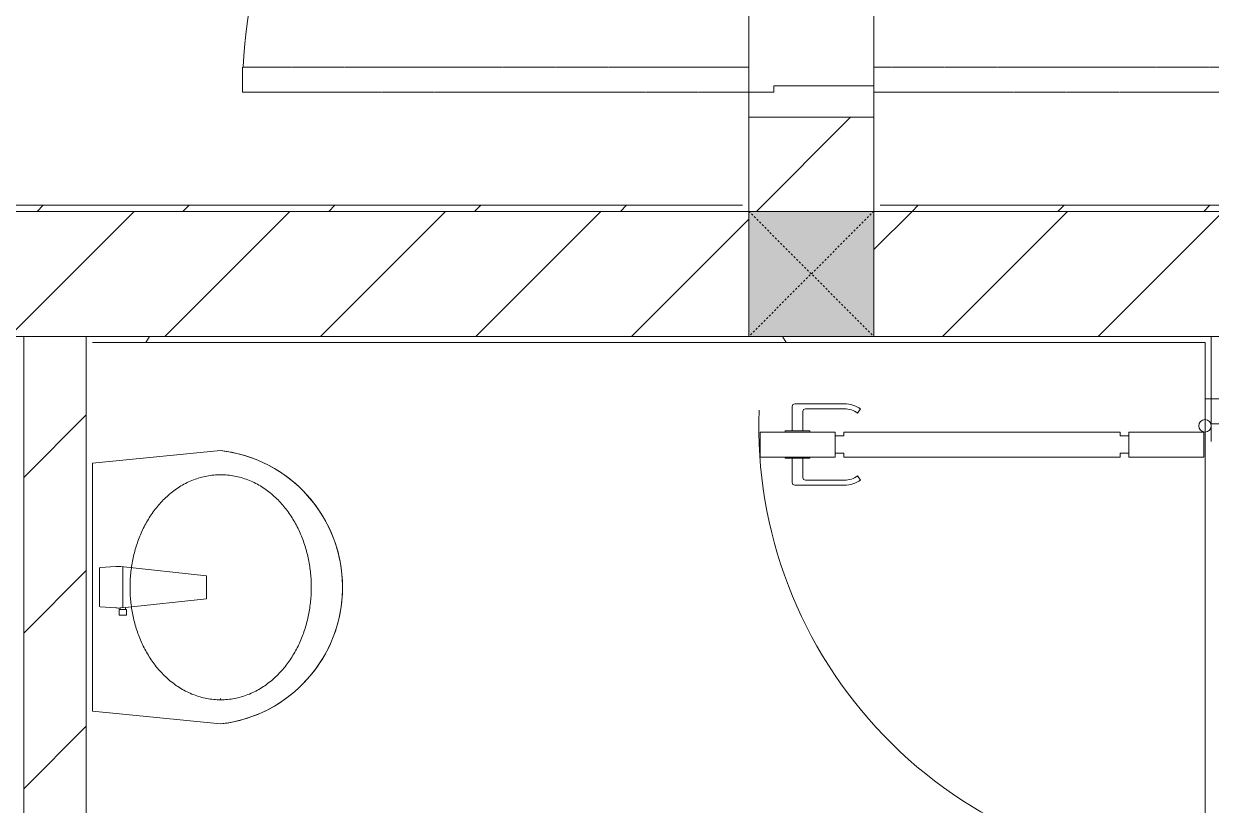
# Model space of a CAD drawing. Header units: millimetres. Extents: x 5356 to 209803, y -16346 to 109894.
# Drawn here: x 103053 to 104953, y 32587 to 33837 of the extents above; entities that cross this region are included whole.
import ezdxf

# ---------------------------------------------------------------- set-up
doc = ezdxf.new("R2010")
doc.units = ezdxf.units.MM
for name, pattern in [('Dash', [6, 3, -3]), ('Grid Line', [22.225, 12.7, -3.175, 3.175, -3.175]), ('NET VAN', [1.06, 0.53, -0.53])]:
    doc.linetypes.add(name, pattern=pattern)
for name, color, linetype, lineweight in [('0-1', 7, 'Continuous', 5), ('A-DETL-GENF-1', 9, 'Continuous', 9), ('A-DETL-GENF-2', 9, 'NET VAN', 9), ('A-DOOR', 31, 'Continuous', 9), ('A-DOOR-1', 9, 'Continuous', 9), ('A-DOOR-FRAM', 31, 'Continuous', 9), ('A-WALL', 113, 'Continuous', 9), ('A-WALL-1', 253, 'Continuous', 18), ('A-WALL-2', 9, 'Continuous', 9), ('A-WALL-3', 113, 'Continuous', 18), ('A-WALL-PATT-1', 10, 'Continuous', 9), ('A-WALL-PATT-2', 9, 'Continuous', 9), ('A-WALL-PATT-3', 111, 'Continuous', 9), ('I-WALL-1', 253, 'Continuous', 18), ('I-WALL-2', 9, 'Continuous', 9), ('I-WALL-3', 2, 'Continuous', 18), ('P-SANR-FIXT-1', 9, 'Continuous', 9), ('P-SANR-FIXT-2', 221, 'Continuous', 9), ('S-COLS', 52, 'Continuous', 9), ('S-COLS-1', 254, 'Continuous', 5), ('S-COLS-4', 52, 'Continuous', 18), ('S-COLS-5', 52, 'Dash', 9), ('S-COLS-HDLN', 52, 'Dash', 9), ('S-GRID-1', 1, 'Grid Line', 9)]:
    doc.layers.add(name, color=color, linetype=linetype, lineweight=lineweight)
pattern_1 = [(45, (0, 0), (-124.4508, 124.4508), [])]
pattern_2 = [(45, (0, 0), (-116.67262, 116.67262), [])]

# ---------------------------------------------------------------- blocks, each defined once
blk = doc.blocks.new('DOOR_CW_01 CANH MO-PANEL KINH - DIG_02-800x2200-CỬA NHÔM KÍNH-401063-TKCS_MB ĐỊNH VỊ MỐC TỌA ĐỘ CÔNG TRÌNH')
at = {"layer": 'A-DETL-GENF-1'}
for p, q in [((-347, -182), (-347, -62)), ((-347, -62), (-307, -62)), ((-307, -62), (-307, -182)), ((-307, -182), (-347, -182)), ((-341, -196), (-341, -182)), ((-341, -182), (-313, -182)), ((-313, -182), (-313, -196)), ((-347, -196), (-341, -196)), ((-347, -638), (-347, -196)), ((-307, -196), (-313, -196)), ((-307, -196), (-307, -638)), ((-383.9, -611.2), (-377.3, -615.8)), ((-270.1, -611.2), (-276.7, -615.8)), ((-392, -637), (-392, -716.5)), ((-384, -699.5), (-384, -637)), ((-347, -638), (-341, -638)), ((-341, -652), (-341, -638)), ((-307, -638), (-313, -638)), ((-313, -638), (-313, -652)), ((-270, -699.5), (-270, -637)), ((-262, -637), (-262, -716.5)), ((-307, -652), (-347, -652)), ((-347, -652), (-347, -772)), ((-313, -652), (-341, -652)), ((-307, -772), (-307, -652)), ((-349, -692.2), (-349, -731.8)), ((-347, -692.2), (-349, -692.2)), ((-347, -692.2), (-347, -731.8)), ((-307, -692.2), (-307, -731.8)), ((-307, -692.2), (-305, -692.2)), ((-305, -692.2), (-305, -731.8)), ((-349, -720.5), (-388, -720.5)), ((-349, -703.5), (-380, -703.5)), ((-305, -703.5), (-274, -703.5)), ((-305, -720.5), (-266, -720.5)), ((-349, -731.8), (-347, -731.8)), ((-305, -731.8), (-307, -731.8)), ((-347, -772), (-307, -772))]:
    blk.add_line(p, q, dxfattribs=at)
blk.add_circle((-357, -60), 10, dxfattribs=at)
for centre, radius, start, end in [((-357, -60), 714, 268, 0), ((-347, -637), 45, 145, 180), ((-347, -637), 37, 145, 180), ((-307, -637), 37, 0, 35), ((-307, -637), 45, 360, 35), ((-380, -699.5), 4, 180, 270), ((-274, -699.5), 4, 270, 0), ((-388, -716.5), 4, 180, 270), ((-266, -716.5), 4, 270, 0)]:
    blk.add_arc(centre, radius, start, end, dxfattribs=at)
at = {"layer": 'A-DOOR-1'}
for p, q in [((-400, -50), (-400, 50)), ((-400, 50), (-350, 50)), ((-350, 50), (-350, 0)), ((350, 0), (350, 50)), ((350, 50), (400, 50)), ((400, 50), (400, -50)), ((-360, 0), (-360, -50)), ((-350, 0), (-360, 0)), ((360, 0), (350, 0)), ((360, -50), (360, 0)), ((-360, -50), (-400, -50)), ((-357, -50), (-332, -50)), ((400, -50), (360, -50))]:
    blk.add_line(p, q, dxfattribs=at)
blk = doc.blocks.new('bonruatreo - Chậu rửa-401074-TKCS_MB ĐỊNH VỊ MỐC TỌA ĐỘ CÔNG TRÌNH')
at = {"layer": 'P-SANR-FIXT-1'}
for p, q in [((198.4, 0), (-198.4, 0)), ((165, 0), (-165, 0)), ((218.6, -205), (198.4, 0)), ((-198.4, 0), (-218.6, -205)), ((-180.6, -205), (-177.8, -205))]:
    blk.add_line(p, q, dxfattribs=at)
at = {"layer": 'P-SANR-FIXT-1', "flags": 128}
blk.add_lwpolyline([(218.6, -205), (217.4, -213.7), (215.9, -222.4), (214, -231), (211.8, -239.5), (209.3, -247.9), (206.4, -256.2), (203.2, -264.4), (199.6, -272.5), (195.8, -280.4), (191.6, -288.1), (187.1, -295.7), (182.3, -303.1), (177.3, -310.3), (171.9, -317.3), (166.3, -324.1), (160.4, -330.6), (154.2, -336.9), (147.8, -342.9), (141.2, -348.7), (134.3, -354.2), (127.3, -359.4), (120, -364.4), (112.5, -369), (104.9, -373.4), (97.1, -377.4), (89.1, -381.2), (81, -384.6), (72.7, -387.6), (64.4, -390.4), (55.9, -392.8), (47.3, -394.8), (38.7, -396.6), (30, -397.9), (21.3, -399), (12.5, -399.6), (3.7, -400), (-5.1, -399.9), (-13.9, -399.6), (-22.6, -398.8), (-31.4, -397.8), (-40.1, -396.3), (-48.7, -394.5), (-57.2, -392.4), (-65.7, -390), (-74, -387.2), (-82.2, -384.1), (-90.3, -380.6), (-98.3, -376.8), (-106.1, -372.7), (-113.7, -368.3), (-121.1, -363.6), (-128.4, -358.7), (-135.4, -353.4), (-142.2, -347.8), (-148.8, -342), (-155.2, -335.9), (-161.3, -329.6), (-167.2, -323), (-172.8, -316.2), (-178.1, -309.2), (-183.1, -302), (-187.8, -294.6), (-192.2, -287), (-196.4, -279.2), (-200.2, -271.3), (-203.7, -263.2), (-206.8, -255), (-209.7, -246.6), (-212.2, -238.2), (-214.3, -229.7), (-216.1, -221.1), (-217.6, -212.4), (-218.6, -205)], dxfattribs=at)
at = {"layer": 'P-SANR-FIXT-1'}
blk.add_arc((0, -180), 220, 186.525, 353.475, dxfattribs=at)
for points in [[(-180, -205), (-180, -197.6), (-178.6, -182.7), (-172.4, -161.2), (-162.5, -141.1), (-149.4, -123), (-133.8, -107), (-116.1, -93.4), (-96.9, -82.1), (-76.5, -73.2), (-55.2, -66.5), (-33.3, -62.1), (-11.2, -59.9), (11.1, -59.9), (33.3, -62.1), (55.2, -66.5), (76.5, -73.2), (96.9, -82.1), (116.1, -93.4), (133.8, -107.1), (149.5, -123), (162.5, -141.2), (172.4, -161.2), (178.6, -182.7), (180, -197.6), (180, -205)], [(180, -205), (180, -212.4), (178.6, -227.3), (172.4, -248.8), (162.5, -268.8), (149.5, -287), (133.8, -302.9), (116.1, -316.6), (96.9, -327.9), (76.5, -336.8), (55.2, -343.5), (33.3, -347.9), (11.1, -350.1), (-11.2, -350.1), (-33.3, -347.9), (-55.2, -343.5), (-76.5, -336.8), (-96.9, -327.9), (-116.1, -316.6), (-133.8, -303), (-149.4, -287), (-162.5, -268.9), (-172.4, -248.8), (-178.6, -227.3), (-180, -212.4), (-180, -205)]]:
    blk.add_open_spline(points, degree=3, dxfattribs=at)
at = {"layer": 'P-SANR-FIXT-2'}
for p, q in [((-33, -37.3), (-31.4, -12.2)), ((-30.2, -11), (30.2, -11)), ((31.4, -12.2), (33, -37.3)), ((-44.7, -42.8), (-35.6, -42.8)), ((-44.7, -54.2), (-44.7, -42.8)), ((-35.6, -54.2), (-44.7, -54.2)), ((-35.6, -42.8), (-35.6, -44.2)), ((-35.6, -44.2), (-33.1, -44.2)), ((-35.6, -44.2), (-35.6, -52.9)), ((-35.6, -52.9), (-35.6, -54.2)), ((-32.2, -52.9), (-35.6, -52.9)), ((-32.2, -52.9), (-33.1, -44.2)), ((32.7, -48.5), (-32.7, -48.5)), ((-18.5, -182.5), (-32.2, -52.9)), ((33, -45.4), (18.5, -182.5)), ((18.5, -182.5), (-18.5, -182.5))]:
    blk.add_line(p, q, dxfattribs=at)
for centre, radius, start, end in [((-30.1, -12.3), 1.3, 91.2278, 176.4003), ((30.1, -12.3), 1.3, 3.5997, 88.7722), ((5.5, -41.4), 38.7, 173.966, 184.1457), ((-5.5, -41.4), 38.7, 353.966, 6.034)]:
    blk.add_arc(centre, radius, start, end, dxfattribs=at)
blk = doc.blocks.new('NCV_TKTC_TANG 1_rvt-1-TKCS_MB ĐỊNH VỊ MỐC TỌA ĐỘ CÔNG TRÌNH')
at = {"layer": 'A-WALL-PATT-1'}
h = blk.add_hatch(dxfattribs=at)
h.set_pattern_fill('FP_2', color=256, style=0, pattern_type=2)
h.set_pattern_definition(pattern_1)
h.paths.add_polyline_path([(103152.6, 28936.9), (103152.6, 31236.9), (103052.6, 31236.9), (103052.6, 28936.9), (103143.5, 28936.9)])
h.paths.add_polyline_path([(103152.6, 31336.9), (103152.6, 33336.9), (103052.6, 33336.9), (103052.6, 31336.9), (103147.8, 31336.9)])
h = blk.add_hatch(dxfattribs=at)
h.set_pattern_fill('FP_4', color=256, style=0, pattern_type=2)
h.set_pattern_definition([(0, (0, 0), (894.08, 223.52), [73.762, -596.798, 73.762, -596.798, -3576.32]), (0, (0, 0), (894.08, 223.52), [-1341.12, 73.762, -1267.358, 73.762, -596.798, -1564.64]), (0, (0, 0), (894.08, 223.52), [-3352.8, 73.762, -373.278, 73.762, -1043.838]), (120, (335.28, 111.76), (-640.614, 662.536), [73.762, -596.798, 73.762, -4173.118]), (120, (335.28, 111.76), (-640.614, 662.536), [-744.322, -596.798, 73.762, -1267.358, -2235.2]), (120, (335.28, 111.76), (-640.614, 662.536), [-2682.24, 73.762, -596.798, 73.762, -1490.878]), (120, (335.28, 111.76), (-640.614, 662.536), [-3426.562, -373.278, 73.762, -1043.838]), (240, (447.04, 558.8), (-253.466, -886.056), [73.762, -596.798, 73.762, -4173.118]), (240, (447.04, 558.8), (-253.466, -886.056), [-744.322, -596.798, 73.762, -1267.358, -2235.2]), (240, (447.04, 558.8), (-253.466, -886.056), [-2682.24, 73.762, -596.798, 73.762, -1490.878]), (240, (447.04, 558.8), (-253.466, -886.056), [-3426.562, -373.278, 73.762, -1043.838])])
h.paths.add_polyline_path([(104612, 33326.9), (104942.6, 33326.9), (104942.6, 33336.9), (103152.6, 33336.9), (103152.6, 33326.9), (104006.8, 33326.9)])
at = {"layer": 'A-WALL-PATT-2'}
h = blk.add_hatch(dxfattribs=at)
h.set_pattern_fill('FP_3', color=256, style=0, pattern_type=2)
h.set_pattern_definition(pattern_2)
h.paths.add_polyline_path([(100187.6, 33326.9), (100277.6, 33326.9), (100277.6, 33336.9), (100177.6, 33336.9), (100177.6, 33326.9)])
h.paths.add_polyline_path([(101376.3, 33326.9), (103052.6, 33326.9), (103052.6, 33336.9), (101367.6, 33336.9), (101367.6, 33326.9)])
at = {"layer": 'A-WALL-1'}
for p, q in [((103052.6, 33336.9), (103052.6, 31336.9)), ((103152.6, 33336.9), (103052.6, 33336.9)), ((103152.6, 31336.9), (103152.6, 33336.9))]:
    blk.add_line(p, q, dxfattribs=at)
at = {"layer": 'A-WALL-2'}
blk.add_line((104952.6, 33236.9), (104952.6, 33336.9), dxfattribs=at)
at = {"layer": 'I-WALL-1'}
for p, q in [((103052.6, 33336.9), (101367.6, 33336.9)), ((103052.6, 33326.9), (103052.6, 33336.9)), ((104942.6, 33336.9), (103152.6, 33336.9)), ((103152.6, 33336.9), (103152.6, 33326.9)), ((103162.6, 33326.9), (104942.6, 33326.9)), ((104952.6, 33336.9), (104942.6, 33336.9)), ((104942.6, 33326.9), (104942.6, 33236.9)), ((104942.6, 33236.9), (104952.6, 33236.9))]:
    blk.add_line(p, q, dxfattribs=at)
at = {"layer": 'I-WALL-2'}
blk.add_line((104942.6, 32436.9), (104942.6, 33236.9), dxfattribs=at)
at = {"layer": 'A-DOOR-1', "rotation": 270.0000000000004}
blk.add_blockref('DOOR_CW_01 CANH MO-PANEL KINH - DIG_02-800x2200-CỬA NHÔM KÍNH-401063-TKCS_MB ĐỊNH VỊ MỐC TỌA ĐỘ CÔNG TRÌNH', (105002.6, 32836.9), dxfattribs=at)
at = {"layer": 'P-SANR-FIXT-1', "rotation": 89.99999999999955}
blk.add_blockref('bonruatreo - Chậu rửa-401074-TKCS_MB ĐỊNH VỊ MỐC TỌA ĐỘ CÔNG TRÌNH', (103162.6, 32935.6), dxfattribs=at)
blk = doc.blocks.new('FD_07 - FD_07-1700x2200-CỬA ĐI 2 CÁNH-910693-TKCS_MB ĐỊNH VỊ MỐC TỌA ĐỘ CÔNG TRÌNH')
at = {"layer": 'A-DETL-GENF-2'}
for p, q in [((-810, 910), (-810, 100)), ((-770, 910), (-810, 910)), ((-770, 100), (-770, 910)), ((770, 100), (770, 910)), ((770, 910), (810, 910)), ((810, 910), (810, 100)), ((-810, 100), (-770, 100)), ((810, 100), (770, 100)), ((-810, -910), (-810, -100)), ((-810, -100), (-770, -100)), ((-770, -100), (-770, -910)), ((810, -100), (770, -100)), ((770, -100), (770, -910)), ((810, -910), (810, -100)), ((-770, -910), (-810, -910)), ((770, -910), (810, -910))]:
    blk.add_line(p, q, dxfattribs=at)
for centre, start, end in [((-810, 100), 0, 87.1694), ((810, 100), 92.8306, 180), ((-810, -100), 272.8306, 360), ((810, -100), 180, 267.1694)]:
    blk.add_arc(centre, 810, start, end, dxfattribs=at)
at = {"layer": 'A-DOOR'}
for p, q in [((-810, 100), (810, 100)), ((800, -100), (-800, -100))]:
    blk.add_line(p, q, dxfattribs=at)
at = {"layer": 'A-DOOR-FRAM'}
for p, q in [((-810, 100), (-850, 100)), ((-850, 100), (-850, -100)), ((-810, 60), (-810, 100)), ((850, 100), (810, 100)), ((810, 100), (810, 60)), ((850, -100), (850, 100)), ((-800, 60), (-810, 60)), ((-800, -100), (-800, 60)), ((810, 60), (800, 60)), ((800, 60), (800, -100)), ((-850, -100), (-800, -100)), ((800, -100), (850, -100))]:
    blk.add_line(p, q, dxfattribs=at)
blk = doc.blocks.new('G1_SOF - BO TRU - 200x200-3050151-TKCS_MB ĐỊNH VỊ MỐC TỌA ĐỘ CÔNG TRÌNH')
at = {"layer": 'S-COLS-HDLN'}
for p, q in [((-100, 100), (100, -100)), ((100, 100), (-100, -100))]:
    blk.add_line(p, q, dxfattribs=at)

msp = doc.modelspace()

# ---------------------------------------------------------------- hatches: boundary and pattern name
at = {"layer": 'A-WALL-PATT-3'}
h = msp.add_hatch(dxfattribs=at)
h.set_pattern_fill('FP_1', color=256, style=0, pattern_type=2)
h.set_pattern_definition(pattern_1)
h.paths.add_polyline_path([(104412.6, 33536.9), (104412.6, 33687.4), (104212.6, 33687.4), (104212.6, 33536.9)])
h.paths.add_polyline_path([(104252.6, 35387.4), (104412.6, 35387.4), (104412.6, 35537.4), (104212.6, 35537.4), (104212.6, 35387.4)])
h = msp.add_hatch(dxfattribs=at)
h.set_pattern_fill('FP_8', color=256, style=0, pattern_type=2)
h.set_pattern_definition(pattern_2)
h.paths.add_polyline_path([(101367.6, 33536.9), (104202.6, 33536.9), (104202.6, 33546.9), (101367.6, 33546.9)])
h.paths.add_polyline_path([(86652.3, 33536.9), (90337.6, 33536.9), (90337.6, 33546.9), (85247.6, 33546.9), (85247.6, 33536.9), (86455.5, 33536.9)])
h.paths.add_polyline_path([(100277.6, 33536.9), (100277.6, 33546.9), (93167.6, 33546.9), (93167.6, 33536.9), (100127.6, 33536.9)])
h.paths.add_polyline_path([(83327.6, 33536.9), (84257.6, 33536.9), (84255.4, 33546.9), (83317.6, 33546.9), (83317.6, 33536.9)])
h.paths.add_polyline_path([(91577.6, 33536.9), (92077.6, 33536.9), (92075.4, 33546.9), (91427.6, 33546.9), (91427.6, 33536.9)])
h = msp.add_hatch(dxfattribs=at)
h.set_pattern_fill('FP_1', color=256, style=0, pattern_type=2)
h.set_pattern_definition(pattern_1)
h.paths.add_polyline_path([(107977.6, 33336.9), (107977.6, 33536.9), (104412.6, 33536.9), (104412.6, 33336.9), (107032.8, 33336.9)])
h.paths.add_polyline_path([(100277.6, 33336.9), (100277.6, 33536.9), (100127.6, 33536.9), (100127.6, 33336.9)])
h.paths.add_polyline_path([(103401.5, 33336.9), (104212.6, 33336.9), (104212.6, 33536.9), (101367.6, 33536.9), (101367.6, 33336.9), (102796.3, 33336.9)])
h = msp.add_hatch(dxfattribs=at)
h.set_pattern_fill('FP_8', color=256, style=0, pattern_type=2)
h.set_pattern_definition(pattern_2)
h.paths.add_polyline_path([(116452.6, 33536.9), (116452.6, 33546.9), (109567.6, 33546.9), (109567.6, 33536.9), (116102.6, 33536.9)])
h.paths.add_polyline_path([(104612, 33536.9), (108477.6, 33536.9), (108475.4, 33546.9), (104412.6, 33546.9), (104412.6, 33536.9)])
at = {"layer": 'S-COLS-1'}
msp.add_hatch(color=256, dxfattribs=at).paths.add_polyline_path([(104212.6, 33336.9), (104412.6, 33336.9), (104412.6, 33536.9), (104212.6, 33536.9)])

# ---------------------------------------------------------------- linework, layer by layer
at = {"layer": 'A-WALL'}
for p, q in [((104212.6, 33727.4), (104212.6, 35347.4)), ((104412.6, 35337.4), (104412.6, 33737.4)), ((104212.6, 33336.9), (104212.6, 33687.4)), ((104412.6, 33336.9), (104412.6, 33687.4)), ((104202.6, 33536.9), (101367.6, 33536.9)), ((101367.6, 33536.9), (104202.6, 33536.9)), ((107977.6, 33536.9), (104212.6, 33536.9)), ((104412.6, 33536.9), (107977.6, 33536.9))]:
    msp.add_line(p, q, dxfattribs=at)
at = {"layer": 'A-WALL-3'}
for p, q in [((101367.6, 33336.9), (104212.6, 33336.9)), ((104412.6, 33336.9), (107977.6, 33336.9))]:
    msp.add_line(p, q, dxfattribs=at)
at = {"layer": 'I-WALL-3'}
for p, q in [((104202.6, 33546.9), (101367.6, 33546.9)), ((108477.6, 33546.9), (104422.6, 33546.9))]:
    msp.add_line(p, q, dxfattribs=at)
at = {"layer": 'S-COLS'}
for p, q in [((104412.6, 33536.9), (104212.6, 33536.9)), ((104212.6, 33536.9), (104212.6, 33336.9)), ((104412.6, 33336.9), (104412.6, 33536.9))]:
    msp.add_line(p, q, dxfattribs=at)
at = {"layer": 'S-COLS-4'}
msp.add_line((104212.6, 33336.9), (104412.6, 33336.9), dxfattribs=at)
at = {"layer": 'S-GRID-1'}
msp.add_line((131551.8, 33536.9), (29351.8, 33536.9), dxfattribs=at)

# ---------------------------------------------------------------- block references
at = {"layer": '0-1'}
msp.add_blockref('NCV_TKTC_TANG 1_rvt-1-TKCS_MB ĐỊNH VỊ MỐC TỌA ĐỘ CÔNG TRÌNH', (0, 0), dxfattribs=at)
at = {"layer": 'A-DOOR', "rotation": 90}
msp.add_blockref('FD_07 - FD_07-1700x2200-CỬA ĐI 2 CÁNH-910693-TKCS_MB ĐỊNH VỊ MỐC TỌA ĐỘ CÔNG TRÌNH', (104312.6, 34537.4), dxfattribs=at)
at = {"layer": 'S-COLS-5'}
msp.add_blockref('G1_SOF - BO TRU - 200x200-3050151-TKCS_MB ĐỊNH VỊ MỐC TỌA ĐỘ CÔNG TRÌNH', (104312.6, 33436.9), dxfattribs=at)

doc.saveas('drawing.dxf')
